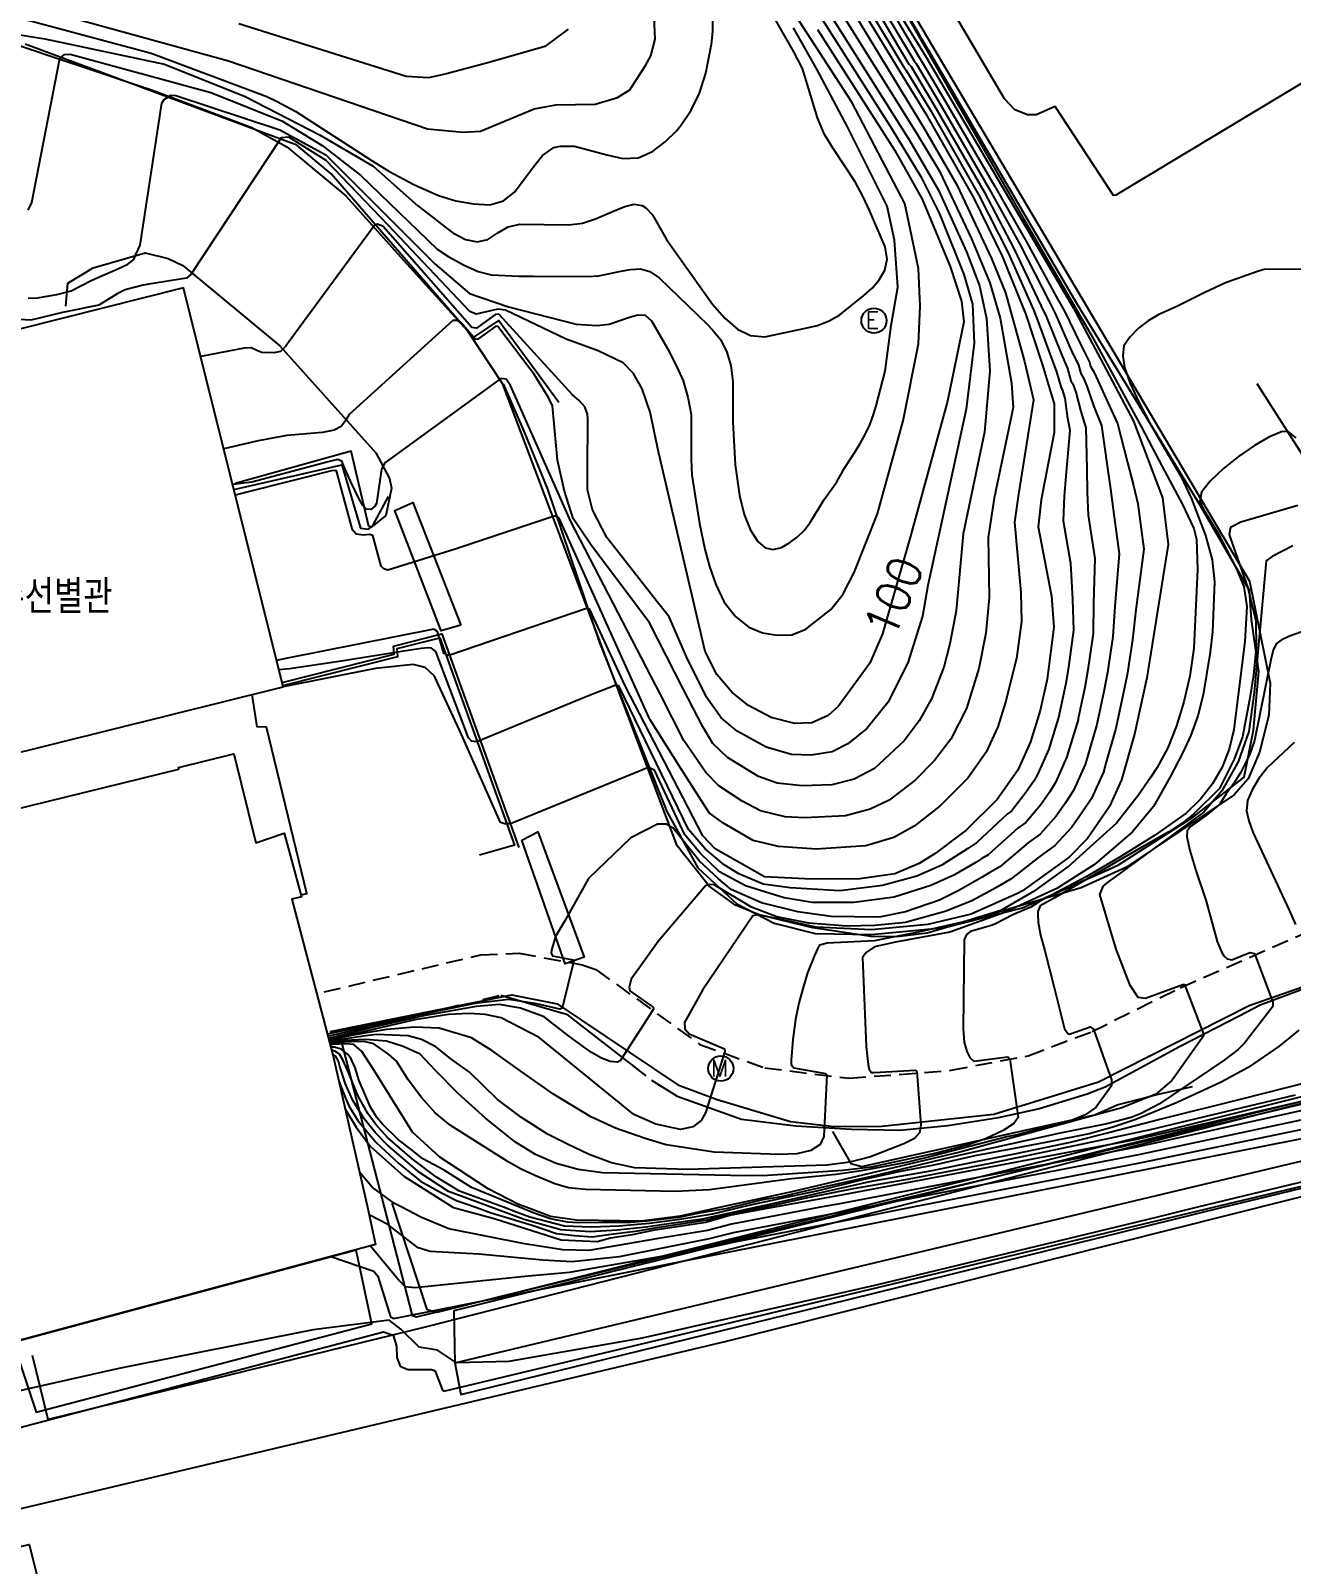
# Model space of a CAD drawing. Header units: feet. Extents: x 197796 to 199821, y 552499 to 555392.
# Drawn here: x 199208 to 199283.2, y 554227.1 to 554318.5 of the extents above; entities that cross this region are included whole.
import ezdxf
from ezdxf.enums import TextEntityAlignment as Align

# ---------------------------------------------------------------- set-up
doc = ezdxf.new("R2010")
doc.units = ezdxf.units.FT
doc.header["$MEASUREMENT"] = 0
doc.linetypes.add('ANYANG1', pattern=[11.5, 6, -1, 1, -1.5, 1, -1])
doc.linetypes.add('ANYANG11', pattern=[1.5, 1, -0.5])
for name, color, linetype in [('AAA008', 7, 'CONTINUOUS'), ('AAC006', 7, 'ANYANG1'), ('AB130', 7, 'CONTINUOUS'), ('ADA085', 1, 'CONTINUOUS'), ('AE002', 1, 'ANYANG11'), ('AE130', 42, 'CONTINUOUS'), ('AE200', 1, 'CONTINUOUS'), ('AZ0202', 7, 'CONTINUOUS'), ('AZ080', 1, 'CONTINUOUS'), ('AZ0801', 7, 'CONTINUOUS'), ('CA0011', 7, 'CONTINUOUS'), ('CAA001', 7, 'CONTINUOUS'), ('CAA002', 30, 'CONTINUOUS'), ('ZC002', 7, 'CONTINUOUS')]:
    doc.layers.add(name, color=color, linetype=linetype)
doc.styles.add('GHS', font='ROMANS', dxfattribs={"bigfont": 'NGSW.shx'})
doc.styles.add('NGSW', font='ROMANS.shx', dxfattribs={"bigfont": 'NGSW.shx'})

# ---------------------------------------------------------------- blocks, each defined once
blk = doc.blocks.new('AE200')
at = {"layer": 'AE200'}
blk.add_circle((0, 0), 0.75, dxfattribs=at)
at = {"layer": 'AE200', "style": 'GHS'}
blk.add_text('M', height=1, dxfattribs=at).set_placement((-0.582, -0.477))
blk = doc.blocks.new('AZ0202')
at = {"layer": 'AZ0202'}
blk.add_circle((0, 0), 0.75, dxfattribs=at)
at = {"layer": 'AZ0202', "style": 'GHS'}
blk.add_text('E', height=1, dxfattribs=at).set_placement((-0.496, -0.477))

msp = doc.modelspace()

# ---------------------------------------------------------------- linework, layer by layer
at = {"layer": 'AAA008', "color": 255}
for points in [[(199318.61, 554309.3), (199298.7, 554297.22), (199286.97, 554317.3), (199272.73, 554308.74), (199272.6, 554308.72), (199269.11, 554314.03), (199267.98, 554313.52), (199267.47, 554313.52), (199266.72, 554313.82), (199266.1, 554314.48), (199261.12, 554322.92)], [(199217.14, 554303.21), (199200.16, 554298.94), (199203.11, 554286.93), (199189.4, 554283.85), (199192.34, 554271.81), (199223.08, 554279.43), (199217.14, 554303.21)], [(199171.1, 554263.3), (199216.86, 554274.53), (199216.83, 554274.63), (199220.13, 554275.44), (199221.44, 554270.14), (199223.13, 554270.72), (199224.18, 554266.91), (199223.6, 554266.77), (199226.07, 554257.42), (199228.1, 554248.41), (199228.59, 554246.2), (199206.45, 554240.24)]]:
    msp.add_lwpolyline(points, dxfattribs=at)
at = {"layer": 'AAC006', "color": 255}
for points in [[(199247.81, 554268.64), (199250.13, 554266.49), (199252.36, 554265.34), (199254.81, 554264.74), (199258.15, 554264.67), (199262.56, 554265.08), (199267.17, 554266.27), (199272.9, 554268.82), (199277.37, 554271.68), (199280.39, 554274.04), (199280.95, 554276.86), (199281.26, 554280.35), (199280.83, 554283.45), (199280.7, 554285.17), (199277.78, 554290.23), (199270.41, 554302.29), (199257.63, 554324.09)], [(199225.75, 554258.61), (199236.06, 554261.05), (199239.98, 554259.93), (199245.04, 554255.99), (199246.58, 554255.03), (199250.41, 554253.66), (199253.65, 554253.27), (199256.97, 554253.06), (199259.85, 554253.01), (199262.72, 554253.29), (199265.73, 554253.77), (199268.1, 554254.28), (199271.02, 554255.17), (199272.1, 554255.6), (199276.53, 554258), (199280.09, 554259.83), (199281.35, 554260.47), (199284.6, 554261.7), (199287.23, 554262.54), (199290.85, 554263), (199293.89, 554262.85)]]:
    msp.add_lwpolyline(points, dxfattribs=at)
at = {"layer": 'AB130', "color": 255}
for points in [[(199258.26, 554248.41), (199233.25, 554242.23), (199233.31, 554239.14), (199272.24, 554248.41), (199303.38, 554255.82), (199302.68, 554259.37)], [(199206.97, 554240.35), (199208.34, 554236.19), (199228.36, 554241.46), (199227.43, 554245.86)]]:
    msp.add_lwpolyline(points, close=True, dxfattribs=at)
at = {"layer": 'ADA085', "color": 255}
for points in [[(199257.99, 554324.08), (199280.71, 554285.74), (199281.93, 554279.65), (199281.86, 554277.75), (199281.31, 554275.53), (199280.63, 554273.96), (199279.79, 554273), (199273.34, 554268.66), (199270.67, 554267.46), (199261.48, 554264.75), (199259.68, 554264.53), (199258.12, 554264.55), (199254.66, 554265.07), (199251.46, 554265.84), (199250.06, 554266.42), (199248.48, 554267.56), (199246.58, 554269.96), (199236.17, 554297.48), (199234.09, 554300.63), (199225.94, 554310.01), (199223.9, 554311.72), (199207.7, 554317.75)], [(199210.12, 554302.12), (199210.23, 554303.5), (199211.74, 554304.4), (199214.85, 554305.3), (199216.22, 554304.97), (199217.09, 554304.54), (199222.88, 554299.75), (199228.6, 554293.39), (199229.42, 554291.86), (199229.53, 554291.27), (199229.2, 554289.64), (199228.36, 554288.97), (199228.18, 554289), (199227.13, 554293.48), (199220.21, 554291.56)], [(199223.01, 554279.7), (199229.7, 554281.39), (199229.65, 554281.86), (199232.55, 554282.59), (199237.13, 554269.85)], [(199225.88, 554258.88), (199236.72, 554261.07), (199239.41, 554260.53), (199246.61, 554255.72), (199248.96, 554254.84), (199253.33, 554253.52), (199255.92, 554253.23), (199258.79, 554253.25), (199265.46, 554253.96), (199271.71, 554255.88), (199280.69, 554260.44), (199287.05, 554262.66), (199289.74, 554263.28), (199291.52, 554263.51), (199294.7, 554263.26), (199300.26, 554261.82), (199303.76, 554259.69), (199231.62, 554241.29), (199209.07, 554235.76), (199208.12, 554239.57)], [(199206.97, 554228.09), (199207.94, 554228.31), (199222.03, 554172.34), (199222.55, 554172.13), (199228.2, 554172.8), (199233.03, 554173.16), (199240.28, 554172.75), (199252.27, 554172.69), (199257.4, 554172.81), (199271.32, 554174.19), (199281.72, 554176.47), (199286.47, 554178.01), (199300.43, 554186.56), (199309.31, 554190.44), (199311.69, 554191.34), (199327.45, 554194.6), (199311.98, 554255.93), (199318.55, 554257.47), (199318.48, 554257.72), (199309.41, 554255.48), (199249.49, 554240.42), (199198.95, 554228.43)]]:
    msp.add_lwpolyline(points, dxfattribs=at)
at = {"layer": 'AE002', "color": 255}
msp.add_lwpolyline([(199225.53, 554261.25), (199234.86, 554263.46), (199237.15, 554263.56), (199240.91, 554262.87), (199241.73, 554262.58), (199247.93, 554258.12), (199251.8, 554256.72), (199256.83, 554256.1), (199262.91, 554256.58), (199267.5, 554257.44), (199271.32, 554258.89), (199276.58, 554261.5), (199286.89, 554266.02)], dxfattribs=at)
at = {"layer": 'AE130', "color": 255}
for points in [[(199233.67, 554283.11), (199232.51, 554282.78), (199229.74, 554289.94), (199230.81, 554290.42)], [(199237.32, 554270.29), (199238.27, 554270.8), (199241.03, 554263.32), (199239.9, 554262.93)]]:
    msp.add_lwpolyline(points, close=True, dxfattribs=at)
at = {"layer": 'AZ080', "color": 255}
for points in [[(199206.45, 554317.96), (199215.23, 554315.01), (199221.21, 554312.77), (199223.3, 554311.62), (199226.82, 554308.71), (199230.08, 554305.06), (199234.42, 554300.25), (199235.93, 554301.27), (199239.51, 554296.41)], [(199298.52, 554297.53), (199293.01, 554293.92), (199289.63, 554291.84), (199288.77, 554291.64), (199287.65, 554291.67), (199285.61, 554291.84), (199284.28, 554292.61), (199281.16, 554297.49)]]:
    msp.add_lwpolyline(points, dxfattribs=at)
at = {"layer": 'AZ0801', "color": 255}
for points in [[(199236.19, 554297.5), (199237.43, 554294.68), (199238.84, 554291.21), (199241.93, 554282.11), (199245.96, 554272), (199247.81, 554268.64), (199250.13, 554266.49), (199252.36, 554265.34), (199254.81, 554264.74), (199258.15, 554264.67), (199262.56, 554265.08), (199267.17, 554266.27), (199272.9, 554268.82), (199277.37, 554271.68), (199280.39, 554274.04), (199280.95, 554276.86), (199281.26, 554280.35), (199280.83, 554283.45), (199280.7, 554285.17), (199277.78, 554290.23), (199270.41, 554302.29), (199257.63, 554324.09)], [(199220.14, 554291.2), (199226.57, 554292.66), (199227.69, 554288.9), (199228.16, 554288.83), (199228.41, 554289.01), (199229.36, 554290.77)], [(199223.06, 554279.51), (199229.92, 554281.24), (199229.87, 554281.71), (199232.42, 554282.35), (199236.87, 554269.99), (199234.78, 554269.4)], [(199224.15, 554267.03), (199224.49, 554267.11), (199222.08, 554277.02), (199221.53, 554277.04), (199221.23, 554278.98)], [(199226.42, 554258.77), (199229.1, 554248.41), (199230.77, 554241.97), (199231.03, 554241.88), (199256.65, 554248.1), (199257.89, 554248.41), (199288.55, 554255.69), (199303, 554259.49), (199303.06, 554259.61), (199302.95, 554259.73), (199299.33, 554261.71), (199296.43, 554262.4), (199293.89, 554262.85)], [(199229.55, 554248.65), (199231.64, 554242.32), (199232.27, 554242.16), (199303.43, 554259.9)], [(199233.31, 554239.14), (199233.67, 554237.26), (199254.04, 554242.23), (199279.12, 554248.41), (199281.76, 554249.05), (199300.41, 554253.58), (199307.36, 554255.47), (199305.74, 554257.8)], [(199255.84, 554252.93), (199256.93, 554251.03), (199257.58, 554250.84), (199266.97, 554252.92), (199271.49, 554253.93), (199272.82, 554254.51), (199275.28, 554255.16), (199277.31, 554255.61)]]:
    msp.add_lwpolyline(points, dxfattribs=at)
at = {"layer": 'CAA001', "color": 255}
for points, elevation in [([(199258.11, 554322.37), (199261.42, 554316.96), (199270.21, 554302.01), (199271.82, 554298.98), (199273.79, 554295.27), (199275.52, 554290.69), (199275.85, 554287.92), (199274.58, 554279.98), (199273.85, 554276.62), (199273.07, 554273.9), (199272.36, 554272.3), (199271.05, 554270.39), (199269.95, 554269.29), (199267.16, 554267.27), (199266.88, 554267.11), (199264.11, 554265.89), (199261.52, 554265.27), (199258.16, 554264.95), (199254.87, 554265.11), (199251.67, 554265.81), (199251.37, 554265.84), (199251.08, 554265.78), (199248.08, 554261.35), (199247.02, 554259.42), (199247.03, 554259.04), (199247.3, 554258.75), (199249.39, 554257.85), (199249.42, 554257.7), (199248.27, 554254.04), (199248, 554253.59), (199247.5, 554253.2), (199246.77, 554253.05), (199245.3, 554253.36), (199244, 554253.94), (199238.35, 554258.54), (199236.07, 554259.7), (199235.12, 554259.9), (199234.18, 554259.96), (199232.93, 554259.9), (199230.94, 554259.58), (199225.81, 554258.4)], 90), ([(199257.59, 554319.83), (199259.86, 554316.12), (199261.41, 554313.58), (199264.26, 554308.57), (199265.96, 554305.1), (199267.36, 554301.63), (199268.37, 554298.6), (199268.9, 554296.81), (199269.05, 554296.31), (199269.05, 554294.6), (199268.28, 554290.58), (199268.11, 554288.98), (199268.89, 554284.83), (199269.04, 554282.99), (199268.63, 554279.89), (199268.23, 554278.03), (199267.65, 554276.16), (199266.9, 554274.46), (199265.65, 554272.72), (199263.78, 554270.88), (199263.49, 554270.65), (199261.97, 554269.49), (199261, 554268.91), (199259.56, 554268.29), (199257.33, 554267.97), (199254.18, 554267.98), (199251.79, 554268.11), (199248.84, 554269.77), (199248.11, 554270.56), (199243.48, 554279.49), (199241.37, 554284.05), (199241.22, 554284.12), (199232.96, 554281.31), (199232.65, 554281.43), (199232.29, 554282.73), (199232.07, 554282.87), (199223.23, 554281.12), (199222.69, 554281.01)], 95), ([(199210.79, 554319.24), (199219.81, 554316.75), (199231.69, 554312.69), (199233.81, 554312.49), (199234.84, 554312.56), (199238.04, 554313.88), (199239.33, 554314.13), (199241.69, 554314.16), (199243.01, 554314.56), (199243.76, 554315.02), (199244.69, 554316.46), (199245.01, 554317.04), (199245.27, 554318.03), (199245.21, 554319.35)], 105), ([(199254.94, 554318.61), (199259.56, 554311.4), (199261.18, 554308.51), (199262.85, 554304.48), (199263.54, 554302.42), (199263.68, 554301.19), (199262.69, 554296.46), (199260.49, 554288.42), (199258.82, 554282.6), (199258.07, 554280.85), (199256.19, 554278.28), (199255.57, 554277.73), (199254.61, 554277.29), (199253.59, 554277.24), (199252.19, 554277.61), (199250.82, 554278.33), (199249.85, 554279.09), (199248.95, 554280.16), (199248.25, 554281.54), (199245.47, 554293.44), (199244.96, 554295.81), (199244.48, 554297.19), (199243.97, 554298.12), (199243.36, 554298.74), (199241.87, 554299.46), (199239.95, 554300.15), (199236.33, 554301.89), (199235.89, 554301.95), (199234.58, 554301.65), (199234.22, 554301.81), (199229.36, 554306.94), (199225.65, 554310.81), (199223.41, 554312.2), (199222.95, 554312.15), (199217.57, 554304.02), (199217.32, 554303.8), (199215.06, 554303.43), (199214.73, 554303.38), (199213.66, 554303.1), (199213.18, 554302.86), (199212.08, 554302.18), (199209.91, 554301.74), (199208.03, 554301.29), (199207.04, 554301.34)], 100), ([(199283.29, 554287.83), (199282.05, 554287.2), (199281.7, 554286.94), (199280.98, 554279.1), (199280.67, 554276.78), (199280.03, 554274.96), (199279.06, 554273.24), (199277.99, 554271.96), (199272.26, 554267.79), (199271.97, 554267.58), (199271.76, 554267.05), (199272.74, 554263.79), (199273.55, 554261.7), (199274.05, 554260.93), (199274.51, 554260.87), (199276.73, 554261.69), (199276.83, 554261.69), (199277.98, 554258.69), (199277.84, 554258.45), (199276.2, 554256.12), (199276.08, 554255.97), (199275.13, 554255.15), (199273.1, 554254.34), (199263.44, 554251.69), (199253.42, 554249.33), (199249.17, 554248.41), (199246.76, 554247.88), (199244.43, 554247.59), (199240.57, 554247.64), (199239.03, 554247.87), (199237.57, 554248.41), (199237.12, 554248.58), (199235.3, 554249.52), (199232.42, 554251.39), (199230.8, 554252.89), (199228.5, 554256.57), (199227.76, 554257.69), (199227.3, 554258.11), (199226.8, 554258.15), (199226.03, 554258.11), (199225.89, 554258.08)], 85), ([(199226.79, 554254.24), (199227.43, 554253.18), (199228.26, 554252.06), (199230.28, 554250.26), (199233.2, 554248.41), (199233.24, 554248.39), (199235.67, 554247.75), (199239.65, 554246.48), (199241.8, 554246.38), (199242.6, 554246.59), (199243.92, 554246.79), (199245.24, 554247.07), (199248.29, 554247.52), (199249.71, 554247.94), (199252.27, 554248.41), (199256.28, 554249.14), (199273.9, 554252.46), (199297.96, 554257.99)], 80), ([(199306.08, 554255.28), (199277.6, 554248.41), (199275.21, 554247.83), (199258.53, 554243.79), (199244.48, 554240.61), (199236.53, 554239.22), (199233.41, 554239.15), (199232.28, 554239.9), (199231.19, 554240.08), (199230.09, 554241.14), (199229.39, 554241.68), (199224.87, 554241.11), (199213.27, 554238.81), (199205.66, 554237.1)], 75)]:
    msp.add_lwpolyline(points, dxfattribs=dict(at, elevation=elevation))
at = {"layer": 'CAA002', "color": 255}
for points, elevation in [([(199207.87, 554302.6), (199208.43, 554302.62), (199209.58, 554302.81), (199210.43, 554303.04), (199211.66, 554303.68), (199213.22, 554304.34), (199213.82, 554304.63), (199214.17, 554304.91), (199214.3, 554305.2), (199214.56, 554305.76), (199215.85, 554314.22), (199215.99, 554314.44), (199216.37, 554314.71), (199216.67, 554314.69), (199222.87, 554312.64), (199225.62, 554311.14), (199232.12, 554304.65), (199234.2, 554302.87), (199236.52, 554302.08), (199240.56, 554301.05), (199241.79, 554300.97), (199242.51, 554301.06), (199243.73, 554301.47), (199244.22, 554301.61), (199244.67, 554301.58), (199245.04, 554301.24), (199245.99, 554299.61), (199246.56, 554298.51), (199246.93, 554297.67), (199247.22, 554296.7), (199247.4, 554295.67), (199247.41, 554293.01), (199247.45, 554292.05), (199247.9, 554289.16), (199248.23, 554287.63), (199248.51, 554286.61), (199248.88, 554285.53), (199249.38, 554284.48), (199250.07, 554283.6), (199250.85, 554282.99), (199251.67, 554282.65), (199252.53, 554282.51), (199253.42, 554282.53), (199254.25, 554282.88), (199255.74, 554284.05), (199256.46, 554284.93), (199257.14, 554286.24), (199258.52, 554289.75), (199260.05, 554295.29), (199260.97, 554299.88), (199261.07, 554302.13), (199260.97, 554304.37), (199260.16, 554308.25), (199256.99, 554314.28), (199250.46, 554324.38)], 101), ([(199256.45, 554320.71), (199261.28, 554312.75), (199263.26, 554309.36), (199265.33, 554304.96), (199266.15, 554302.92), (199267.28, 554298.82), (199267.82, 554296.55), (199266.93, 554290.91), (199266.69, 554289.24), (199267.07, 554285.06), (199267.11, 554283.32), (199266.82, 554281.13), (199266.16, 554278.52), (199265.69, 554277.04), (199265.01, 554275.53), (199263.9, 554273.98), (199262.25, 554272.34), (199260.7, 554271.13), (199259.5, 554270.46), (199257.83, 554269.96), (199254.87, 554269.76), (199252.61, 554269.91), (199251.1, 554270.28), (199249.29, 554271.33), (199248.48, 554271.92), (199246.65, 554274.78), (199244.97, 554277.47), (199244.89, 554277.62), (199239.54, 554289.48), (199239.3, 554289.63), (199233.34, 554287.64), (199229.33, 554286.39), (199229.09, 554286.47), (199228.92, 554286.63), (199228.42, 554288.46), (199228.25, 554288.51), (199227.84, 554288.48), (199227.43, 554288.53), (199227.21, 554288.8), (199226.25, 554292.3), (199226.04, 554292.32), (199220.83, 554291.02), (199220.23, 554290.86)], 96), ([(199258.87, 554320.57), (199261.02, 554316.93), (199261.12, 554316.77), (199262.6, 554314.28), (199265.5, 554309.3), (199267.41, 554305.95), (199269.18, 554302.71), (199269.67, 554301.83), (199270.64, 554299.82), (199271.16, 554298.79), (199271.23, 554298.55), (199271.44, 554298.17), (199271.66, 554297.7), (199272.23, 554296.43), (199272.84, 554295.14), (199273.44, 554292.81), (199273.79, 554291.44), (199274.04, 554290.35), (199274.4, 554287.64), (199273.93, 554284.02), (199273.73, 554282.24), (199273.41, 554280.14), (199273.16, 554278.91), (199272.76, 554277.05), (199272.72, 554276.9), (199272.14, 554274.89), (199271.99, 554274.35), (199271.29, 554272.78), (199270.67, 554271.87), (199270.11, 554271.06), (199269.09, 554269.98), (199268.14, 554269.29), (199266.49, 554267.99), (199265.71, 554267.54), (199265.4, 554267.35), (199265.19, 554267.23), (199264.14, 554266.67), (199262.61, 554266.06), (199260.19, 554265.38), (199258.36, 554265.21), (199256.69, 554265.17), (199254.42, 554265.35), (199252.51, 554265.73), (199251.01, 554266.31), (199248.78, 554267.63), (199248.53, 554267.65), (199248.26, 554267.58), (199245.54, 554264.38), (199245.44, 554264.26), (199243.83, 554262.01), (199243.72, 554261.54), (199243.76, 554261.31), (199245.14, 554260.35), (199245.16, 554260.22), (199243.18, 554257.15), (199243.02, 554257.06), (199242.58, 554257.1), (199242.06, 554257.3), (199241.47, 554257.64), (199240.09, 554258.64), (199238.64, 554259.76), (199237.24, 554260.29), (199235.98, 554260.49), (199234.59, 554260.37), (199231.55, 554259.85), (199228.4, 554259.13), (199225.79, 554258.48)], 91), ([(199204.74, 554320.01), (199215.2, 554317.2), (199222.11, 554314.62), (199222.73, 554314.33), (199223.84, 554313.72), (199228.38, 554310.78), (199229.38, 554310.17), (199230.87, 554309.37), (199232.34, 554308.72), (199233.37, 554308.41), (199234.43, 554308.22), (199235.4, 554308.16), (199236.21, 554308.4), (199236.87, 554308.92), (199237.99, 554310.4), (199238.55, 554311.11), (199239.21, 554311.58), (199239.59, 554311.67), (199240.45, 554311.66), (199242.39, 554311.15), (199243.34, 554310.93), (199244.25, 554310.96), (199245.1, 554311.35), (199245.86, 554311.92), (199246.53, 554312.58), (199246.84, 554312.95), (199247.41, 554313.8), (199247.9, 554314.82), (199248.28, 554316.01), (199248.62, 554317.74), (199248.7, 554318.5), (199248.72, 554320.11)], 104), ([(199254.83, 554319.84), (199259.37, 554312.7), (199261.13, 554309.81), (199262.21, 554307.63), (199263.68, 554304.02), (199264.18, 554302.25), (199264.28, 554299.92), (199263.81, 554295.99), (199261.53, 554285.47), (199261.2, 554283.65), (199260.33, 554280.87), (199259.13, 554278.51), (199257.89, 554276.96), (199256.75, 554276.03), (199255.82, 554275.55), (199254.57, 554275.37), (199253.39, 554275.41), (199251.89, 554275.84), (199250.16, 554276.8), (199249.2, 554277.58), (199248.33, 554278.81), (199247.13, 554281.23), (199246.09, 554283.6), (199245.38, 554284.5), (199242.39, 554288.33), (199241.52, 554289.99), (199241.22, 554291.17), (199241.22, 554292.34), (199241.25, 554295.41), (199241.23, 554295.68), (199241.06, 554296.12), (199240.73, 554296.5), (199240.34, 554296.84), (199235.95, 554301.62), (199235.77, 554301.64), (199234.6, 554300.82), (199234.33, 554300.86), (199229.04, 554306.88), (199228.71, 554307.02), (199228.57, 554307), (199223.31, 554299.86), (199223.24, 554299.73), (199222.91, 554299.43), (199222.53, 554299.34), (199221.81, 554299.37), (199221.5, 554299.49), (199221.17, 554299.64), (199220.76, 554299.62), (199218.16, 554299.13)], 99), ([(199255.33, 554320.1), (199260.45, 554311.98), (199262.15, 554309.03), (199263.82, 554305.37), (199264.6, 554303.34), (199265.02, 554301.38), (199265.23, 554298.26), (199264.91, 554294.61), (199263.63, 554288.56), (199263.21, 554283.96), (199262.84, 554282), (199262.48, 554280.6), (199261.74, 554278.71), (199261.01, 554277.41), (199260.11, 554276.22), (199258.34, 554274.57), (199257.13, 554273.93), (199255.8, 554273.6), (199254.02, 554273.53), (199252.53, 554273.69), (199251.42, 554274.09), (199249.58, 554275.23), (199248.71, 554276.05), (199248.1, 554277.04), (199246.93, 554279.32), (199244.93, 554283.25), (199244.29, 554284.1), (199241.45, 554287.87), (199240.38, 554289.46), (199239.85, 554291.09), (199239.44, 554292.95), (199239.14, 554296.18), (199238.92, 554296.64), (199238.02, 554298.1), (199237.81, 554298.37), (199235.89, 554300.91), (199235.77, 554300.93), (199234.68, 554300.15), (199234.55, 554300.13), (199233.69, 554301.13), (199233.47, 554301.26), (199233.2, 554301.26), (199227.01, 554295.67), (199226.8, 554295.28), (199226.54, 554294.96), (199226.11, 554294.73), (199225.43, 554294.6), (199223.29, 554294.41), (199221.59, 554294.09), (199219.54, 554293.62)], 98), ([(199255.88, 554320.4), (199260.82, 554312.47), (199262.21, 554310.18), (199264.13, 554306.14), (199265.23, 554303.51), (199265.84, 554301.41), (199266.51, 554297.54), (199266.62, 554296.08), (199265.48, 554290.68), (199265.12, 554288.33), (199265.18, 554284.76), (199264.98, 554282.63), (199264.56, 554280.52), (199263.82, 554278.14), (199262.89, 554276.32), (199261.93, 554275.04), (199260.76, 554273.87), (199259.21, 554272.68), (199258.09, 554272.14), (199256.62, 554271.75), (199254.17, 554271.63), (199253.02, 554271.68), (199251.54, 554272.05), (199250.45, 554272.61), (199249.06, 554273.54), (199248.29, 554274.32), (199246.97, 554276.23), (199245.59, 554278.98), (199240.24, 554289.28), (199236.64, 554297.39), (199236.37, 554297.77), (199236.06, 554297.82), (199229.14, 554292.78), (199228.95, 554292.4), (199228.65, 554290.37), (199228.55, 554290.2), (199228.3, 554290), (199228.04, 554290.03), (199227.82, 554290.25), (199227.6, 554290.65), (199227.1, 554291.69), (199226.72, 554292.54), (199226.57, 554292.89), (199226.31, 554292.98), (199225.77, 554292.85), (199221.2, 554291.64), (199220.07, 554291.5)], 97), ([(199257.91, 554320.01), (199260.09, 554316.36), (199260.22, 554316.22), (199261.71, 554313.76), (199264.57, 554308.75), (199266.32, 554305.31), (199267.82, 554301.9), (199268.07, 554301.29), (199268.94, 554298.91), (199269.2, 554298.21), (199269.48, 554297.25), (199269.53, 554297.15), (199269.7, 554296.65), (199269.84, 554295.56), (199270, 554294.74), (199269.78, 554292.22), (199269.66, 554290.79), (199269.6, 554289.32), (199270.03, 554286.81), (199270.15, 554284.63), (199270.21, 554282.81), (199269.91, 554280.6), (199269.76, 554279.64), (199269.36, 554277.78), (199269.35, 554277.75), (199268.78, 554275.85), (199268.74, 554275.71), (199268.07, 554274.2), (199267.84, 554273.82), (199267.31, 554273.06), (199266.51, 554272.03), (199266.28, 554271.86), (199264.45, 554270.16), (199264.26, 554270.04), (199263.96, 554269.83), (199263.91, 554269.8), (199262.35, 554268.8), (199260.86, 554268.14), (199258.82, 554267.59), (199256.27, 554267.27), (199253.32, 554267.45), (199251.71, 554267.67), (199250.26, 554268.29), (199249.37, 554268.82), (199248.24, 554269.78), (199247.25, 554270.94), (199243.09, 554279.5), (199242.92, 554279.54), (199241.19, 554278.85), (199234.62, 554276.15), (199234.3, 554276.2), (199234.14, 554276.39), (199232.19, 554281.54), (199231.93, 554281.73), (199231.73, 554281.75), (199231.31, 554281.71), (199230.54, 554281.59), (199226.42, 554280.95), (199223.45, 554280.5), (199222.82, 554280.45)], 94), ([(199258.23, 554320.2), (199260.4, 554316.55), (199260.52, 554316.4), (199262.01, 554313.93), (199264.88, 554308.93), (199266.68, 554305.52), (199268.27, 554302.17), (199268.6, 554301.47), (199269.51, 554299.21), (199269.85, 554298.4), (199270.06, 554297.68), (199270.17, 554297.49), (199270.35, 554297), (199270.64, 554295.85), (199270.95, 554294.87), (199271, 554292.42), (199271.03, 554291.01), (199271.08, 554289.67), (199271.48, 554287.08), (199271.41, 554284.43), (199271.39, 554282.62), (199271.07, 554280.45), (199270.89, 554279.4), (199270.49, 554277.54), (199270.48, 554277.47), (199269.9, 554275.53), (199269.82, 554275.26), (199269.14, 554273.73), (199268.79, 554273.17), (199268.24, 554272.39), (199267.37, 554271.35), (199266.9, 554271), (199265.13, 554269.43), (199264.74, 554269.21), (199264.44, 554269), (199264.34, 554268.94), (199263.08, 554268.21), (199261.7, 554267.59), (199259.51, 554266.9), (199257.11, 554266.57), (199254.63, 554266.57), (199252.95, 554266.85), (199250.64, 554267.58), (199249.09, 554268.4), (199247.96, 554269.5), (199247.04, 554270.62), (199245.22, 554274.46), (199245.05, 554274.54), (199244.9, 554274.65), (199236.64, 554271.27), (199236.29, 554271.27), (199236.04, 554271.35), (199233.71, 554276.59), (199232.11, 554280.06), (199231.54, 554280.59), (199230.84, 554280.76), (199228.58, 554280.52), (199223.07, 554279.43)], 93), ([(199258.55, 554320.39), (199260.71, 554316.74), (199260.82, 554316.59), (199262.3, 554314.1), (199265.19, 554309.12), (199267.04, 554305.74), (199268.73, 554302.44), (199269.14, 554301.65), (199270.08, 554299.51), (199270.51, 554298.6), (199270.65, 554298.11), (199270.8, 554297.83), (199271.01, 554297.35), (199271.43, 554296.14), (199271.89, 554295.01), (199272.22, 554292.61), (199272.41, 554291.23), (199272.57, 554290.01), (199272.94, 554287.36), (199272.67, 554284.22), (199272.56, 554282.43), (199272.24, 554280.29), (199272.02, 554279.15), (199271.62, 554277.29), (199271.6, 554277.18), (199271.02, 554275.21), (199270.91, 554274.8), (199270.21, 554273.25), (199269.73, 554272.52), (199269.18, 554271.72), (199268.23, 554270.66), (199267.52, 554270.15), (199265.81, 554268.71), (199265.23, 554268.37), (199264.92, 554268.18), (199264.77, 554268.09), (199263.34, 554267.27), (199262.21, 554266.72), (199260.2, 554266.03), (199258.72, 554265.73), (199258.54, 554265.71), (199255.75, 554265.74), (199253.77, 554266.02), (199251.61, 554266.56), (199249.8, 554267.36), (199249.04, 554267.98), (199247.9, 554269.04), (199246.33, 554271), (199245.92, 554271.24), (199245.4, 554271.24), (199243.82, 554270.44), (199241.28, 554268.01), (199239.88, 554265.48), (199239.32, 554264.56), (199239.08, 554263.74), (199239.07, 554263.56), (199239.15, 554263.39), (199240.38, 554263.16), (199240.41, 554263.1), (199239.71, 554260.29), (199239.58, 554260.23), (199238.21, 554260.54), (199236.53, 554260.79), (199234.5, 554260.56), (199227.48, 554259.11), (199225.72, 554258.73)], 92), ([(199259.75, 554320.39), (199261.68, 554316.99), (199267.19, 554307.4), (199271.27, 554300.42), (199274.26, 554294.91), (199275.49, 554292.56), (199276.72, 554290.31), (199277.39, 554288.87), (199277.55, 554288.24), (199277.61, 554286.42), (199277.38, 554281.73), (199277.14, 554280.06), (199276.79, 554278.53), (199276.36, 554277.11), (199275.83, 554275.8), (199275.2, 554274.62), (199274.83, 554274.05), (199274.06, 554272.95), (199272.78, 554271.31), (199269.95, 554268.76), (199267.83, 554267.24), (199265.88, 554266.11), (199263.67, 554265.42), (199260.94, 554264.81), (199258.34, 554264.29), (199255.52, 554264.16), (199255.09, 554264.03), (199254.96, 554263.85), (199254.76, 554263.42), (199254.35, 554262.38), (199254.08, 554261.51), (199253.83, 554260.58), (199253.64, 554259.61), (199253.47, 554258.42), (199253.37, 554257.19), (199253.37, 554256.92), (199253.54, 554256.72), (199255.43, 554256.38), (199255.5, 554256.31), (199255.32, 554252.64), (199255.1, 554252.16), (199254.55, 554251.8), (199253.71, 554251.59), (199252.66, 554251.56), (199248.78, 554251.69), (199245.91, 554252.13), (199244.66, 554252.51), (199242.89, 554253.13), (199241.43, 554253.8), (199239.19, 554255.16), (199237.33, 554256.46), (199235.53, 554257.75), (199234.3, 554258.51), (199232.39, 554259.09), (199230.91, 554259.15), (199229.26, 554259.01), (199227.92, 554258.8), (199227.16, 554258.66), (199225.82, 554258.35)], 89), ([(199206.01, 554318.51), (199208.86, 554318.05), (199216.01, 554316.55), (199220.82, 554314.62), (199225.28, 554312.32), (199228.44, 554310.47), (199231.1, 554308.11), (199231.96, 554307.44), (199232.8, 554306.79), (199233.2, 554306.5), (199233.96, 554306.1), (199234.65, 554305.96), (199235.29, 554306.1), (199235.88, 554306.5), (199236.5, 554306.86), (199237.2, 554307.01), (199240.11, 554306.98), (199240.93, 554307.08), (199241.7, 554307.32), (199242.81, 554307.8), (199243.45, 554308.07), (199244.01, 554308.2), (199244.48, 554308.13), (199244.7, 554307.99), (199245.11, 554307.56), (199245.76, 554306.41), (199245.94, 554306.09), (199248.69, 554302.24), (199249.42, 554301.4), (199250.17, 554300.75), (199250.95, 554300.37), (199251.8, 554300.29), (199254.12, 554300.79), (199254.95, 554300.98), (199255.64, 554301.25), (199256.28, 554301.61), (199257.71, 554302.75), (199258.21, 554303.2), (199258.63, 554303.7), (199258.95, 554304.27), (199259.09, 554304.92), (199258.97, 554305.66), (199258.06, 554307.78), (199257.64, 554308.68), (199257.19, 554309.54), (199255.87, 554311.53), (199255.37, 554312.36), (199254.94, 554313.34), (199254.41, 554315.12), (199254.04, 554316.29), (199253.53, 554317.29), (199252.41, 554319.24)], 103), ([(199207.88, 554307.84), (199208.09, 554308.31), (199209.75, 554316.88), (199210.03, 554317.12), (199210.38, 554317.15), (199218.76, 554314.86), (199222.99, 554313.17), (199225.4, 554311.7), (199227.72, 554309.92), (199232.26, 554305.53), (199232.96, 554305.07), (199233.88, 554304.56), (199234.7, 554304.2), (199235.49, 554303.99), (199237.14, 554303.91), (199238.01, 554303.92), (199241.2, 554303.9), (199241.9, 554303.94), (199243.21, 554304.21), (199243.8, 554304.31), (199244.38, 554304.34), (199244.94, 554304.19), (199245.5, 554303.82), (199248.39, 554301.04), (199248.67, 554300.74), (199249.18, 554300.11), (199249.53, 554299.39), (199249.77, 554298.58), (199249.9, 554297.64), (199249.89, 554295.23), (199250.04, 554292.67), (199250.3, 554290.83), (199250.57, 554289.7), (199250.95, 554288.78), (199251.39, 554288.1), (199251.83, 554287.72), (199252.3, 554287.61), (199252.79, 554287.73), (199253.28, 554288.01), (199253.74, 554288.35), (199254.14, 554288.75), (199254.5, 554289.23), (199255.34, 554290.61), (199256.1, 554291.66), (199256.57, 554292.51), (199256.95, 554293.09), (199257.21, 554293.48), (199257.49, 554293.94), (199257.78, 554294.48), (199258.06, 554295.06), (199258.31, 554295.72), (199258.45, 554296.19), (199258.97, 554298.24), (199259.34, 554300.98), (199259.74, 554303.25), (199259.53, 554306.05), (199259.1, 554308.09), (199256.73, 554312.81), (199254.91, 554316.25), (199253.51, 554318.72)], 102), ([(199240.08, 554318.63), (199238.68, 554317.6), (199235.43, 554316.67), (199232.81, 554315.97), (199231.75, 554315.73), (199230.41, 554315.82), (199220.44, 554318.95)], 106), ([(199284.84, 554304.3), (199281.64, 554304.32), (199281.19, 554304.2), (199279.27, 554303.52), (199278.04, 554302.93), (199276.33, 554302.09), (199275.3, 554301.62), (199274.67, 554301.25), (199274.09, 554300.81), (199273.56, 554300.28), (199273.21, 554299.75), (199273.15, 554299.17), (199273.26, 554298.46), (199273.59, 554297.52), (199274.1, 554296.4), (199274.74, 554295.18), (199275.48, 554293.92), (199276.61, 554292), (199277.25, 554290.64), (199278.08, 554288.46), (199278.48, 554287.01), (199278.61, 554285.69), (199278.5, 554282.72), (199278.37, 554281.51), (199277.94, 554278.96), (199277.63, 554277.7), (199277.21, 554276.56), (199276.74, 554275.52), (199275.96, 554274.02), (199274.98, 554272.31), (199273.72, 554270.79), (199271.47, 554268.84), (199269.21, 554267.41), (199266.09, 554265.98), (199262.84, 554264.81), (199259.59, 554264.21), (199258.35, 554263.93), (199257.85, 554263.6), (199257.62, 554263.31), (199257.84, 554257.99), (199257.96, 554256.92), (199258.03, 554256.62), (199258.16, 554256.45), (199258.32, 554256.44), (199260.76, 554256.58), (199260.86, 554256.51), (199261.1, 554253.33), (199261.02, 554252.85), (199260.72, 554252.51), (199260.09, 554252.2), (199258.11, 554251.42), (199256.87, 554251.11), (199255.5, 554250.93), (199247.19, 554250.67), (199244.06, 554250.77), (199242.66, 554251.06), (199241.33, 554251.56), (199240.04, 554252.17), (199238.85, 554252.78), (199237.3, 554253.77), (199235.87, 554254.83), (199234.2, 554256.46), (199233.16, 554257.21), (199232.19, 554257.98), (199231.33, 554258.42), (199230.54, 554258.63), (199230.06, 554258.66), (199228.67, 554258.71), (199227.85, 554258.62), (199226.44, 554258.4), (199225.84, 554258.28)], 88), ([(199283.49, 554294.27), (199283.04, 554294.63), (199282.66, 554294.65), (199281.86, 554294.31), (199281, 554293.82), (199280.06, 554293.17), (199279.16, 554292.44), (199278.36, 554291.7), (199277.85, 554291.04), (199277.75, 554290.49), (199277.96, 554290.01), (199278.81, 554288.61), (199279.91, 554286.51), (199280.37, 554285.41), (199280.54, 554284.22), (199280.43, 554282.13), (199279.78, 554276.87), (199279.5, 554275.72), (199279.08, 554274.65), (199278.5, 554273.66), (199277.79, 554272.74), (199276.93, 554271.9), (199275.04, 554270.57), (199272.93, 554269.27), (199270.97, 554268.11), (199268.18, 554266.63), (199267.66, 554266.3), (199266.63, 554265.86), (199265.52, 554265.29), (199265.24, 554265.18), (199264.68, 554265.02), (199264.07, 554264.85), (199263.82, 554264.68), (199263.69, 554264.35), (199263.63, 554259.05), (199263.7, 554258.26), (199263.84, 554257.69), (199264.03, 554257.34), (199264.27, 554257.12), (199266.29, 554257.37), (199266.41, 554257.25), (199266.91, 554253.77), (199266.66, 554253.41), (199266.02, 554252.98), (199264.97, 554252.5), (199263.92, 554252.14), (199262.03, 554251.64), (199258.14, 554250.81), (199256.45, 554250.61), (199251.67, 554250.29), (199249.78, 554250.3), (199242.12, 554250.47), (199240.68, 554250.66), (199239.36, 554251.02), (199238.13, 554251.55), (199236.93, 554252.29), (199235.14, 554253.72), (199233.51, 554255.2), (199232.14, 554256.59), (199231.24, 554257.54), (199230.24, 554257.99), (199229.24, 554258.32), (199227.99, 554258.42), (199226.73, 554258.35), (199225.87, 554258.19)], 87), ([(199283.59, 554290.25), (199280.19, 554289.25), (199279.57, 554288.94), (199279.49, 554288.52), (199279.76, 554287.75), (199280.6, 554285.34), (199281.08, 554283.37), (199281.1, 554281.76), (199280.94, 554280.12), (199280.71, 554278.65), (199280.28, 554276.46), (199279.8, 554275.13), (199278.91, 554273.37), (199277.38, 554271.87), (199276.85, 554271.43), (199275.89, 554270.8), (199274.57, 554270.03), (199269.01, 554266.82), (199268.23, 554266.39), (199268.08, 554266.04), (199268.08, 554265.84), (199268.11, 554265.4), (199268.25, 554264.64), (199268.5, 554263.7), (199269.04, 554261.6), (199269.67, 554259.04), (199269.87, 554258.77), (199269.98, 554258.74), (199271.2, 554259.17), (199271.41, 554259.03), (199272.48, 554256.01), (199272.48, 554255.66), (199271.55, 554254.35), (199270.91, 554253.93), (199270.03, 554253.57), (199268.29, 554253.11), (199267.77, 554252.97), (199266.78, 554252.71), (199266.32, 554252.63), (199261.86, 554251.48), (199260.34, 554251.11), (199258.96, 554250.84), (199257.54, 554250.58), (199256.04, 554250.37), (199253.84, 554250.15), (199253.4, 554250.11), (199248.51, 554249.46), (199246.45, 554249.36), (199241.1, 554249.47), (199240.1, 554249.57), (199239.27, 554249.81), (199238.08, 554250.31), (199237.28, 554250.69), (199236.49, 554251.13), (199233.03, 554253.3), (199232.15, 554254.05), (199231.32, 554254.96), (199230.54, 554256), (199229.84, 554257.13), (199229.36, 554257.54), (199228.48, 554258.16), (199227.96, 554258.28), (199227.56, 554258.3), (199226.75, 554258.25), (199225.97, 554258.16), (199225.88, 554258.13)], 86), ([(199284.17, 554282.84), (199283.1, 554282.45), (199282.6, 554282.22), (199282.29, 554281.99), (199282.11, 554281.62), (199281.98, 554281.04), (199281.01, 554276.24), (199280.71, 554275.39), (199280.17, 554274.31), (199279.76, 554273.65), (199279.32, 554273.05), (199278.94, 554272.44), (199278.15, 554271.79), (199277.16, 554271.09), (199276.99, 554270.86), (199276.97, 554270.5), (199277.15, 554269.68), (199277.5, 554268.49), (199278.13, 554266.66), (199278.78, 554264.25), (199279.04, 554263.64), (199279.18, 554263.39), (199279.37, 554263.23), (199279.65, 554263.16), (199280.73, 554263.59), (199281, 554263.53), (199282.1, 554260.63), (199282.1, 554260.38), (199280.41, 554258.19), (199280.03, 554257.81), (199279.19, 554257.18), (199275.34, 554254.57), (199274.25, 554254), (199273.64, 554253.76), (199272.2, 554253.38), (199269.41, 554252.83), (199263.45, 554251.52), (199258.27, 554250.27), (199254.46, 554249.43), (199252.77, 554249.04), (199251.69, 554248.85), (199249.88, 554248.41), (199249.59, 554248.34), (199247.9, 554248.07), (199246.66, 554247.81), (199245.78, 554247.7), (199244.76, 554247.59), (199243.79, 554247.51), (199242.13, 554247.51), (199240.65, 554247.49), (199240.03, 554247.53), (199239.03, 554247.73), (199237.99, 554248.08), (199237.18, 554248.41), (199234.3, 554249.6), (199232.67, 554250.62), (199231.4, 554251.29), (199230.69, 554251.87), (199229.96, 554252.44), (199229, 554253.37), (199228.66, 554253.76), (199228.29, 554254.37), (199227.93, 554255.21), (199227.61, 554255.94), (199227.38, 554256.73), (199227.12, 554257.3), (199226.9, 554257.56), (199226.54, 554257.84), (199226.13, 554257.95), (199225.93, 554257.95)], 84), ([(199283.36, 554276.12), (199281.78, 554274.62), (199281.26, 554273.97), (199280.86, 554273.3), (199280.58, 554272.65), (199280.52, 554272.05), (199280.66, 554271.45), (199280.91, 554270.78), (199281.45, 554269.62), (199283.08, 554266.12), (199283.45, 554265.26)], 83), ([(199283.64, 554258.97), (199282.48, 554258.02), (199280.63, 554256.75), (199279.02, 554255.87), (199276.39, 554254.66), (199273.93, 554253.64), (199272.49, 554253.17), (199271.92, 554253.01), (199271.15, 554252.79), (199268.63, 554252.29), (199266.67, 554251.91), (199264.32, 554251.48), (199261.89, 554250.93), (199259.79, 554250.52), (199257.62, 554250.04), (199254.99, 554249.4), (199252.98, 554248.97), (199250.75, 554248.49), (199250.42, 554248.41), (199248.69, 554248), (199246.73, 554247.68), (199244.9, 554247.44), (199243.11, 554247.28), (199241.44, 554247.22), (199239.86, 554247.28), (199237.79, 554247.83), (199237.03, 554248.1), (199236.21, 554248.41), (199233.6, 554249.38), (199232.23, 554250.21), (199230.77, 554251.29), (199229.3, 554252.57), (199228.6, 554253.34), (199228.12, 554254.01), (199227.54, 554255.08), (199226.97, 554256.45), (199226.81, 554256.81), (199226.63, 554257.21), (199226.43, 554257.54), (199226.16, 554257.72), (199225.98, 554257.77)], 83), ([(199284.22, 554255.87), (199280.15, 554254.84), (199275.36, 554253.64), (199272.38, 554252.87), (199270.02, 554252.27), (199266.77, 554251.59), (199264.59, 554251.17), (199261.67, 554250.56), (199258.05, 554249.93), (199254.79, 554249.2), (199252.06, 554248.57), (199251.3, 554248.41), (199249.7, 554248.07), (199248.07, 554247.7), (199246.21, 554247.44), (199244.71, 554247.23), (199243, 554247.05), (199241.38, 554246.94), (199239.64, 554247.07), (199237.46, 554247.68), (199235.47, 554248.41), (199234.6, 554248.73), (199232.93, 554249.35), (199231.21, 554250.48), (199229.3, 554252.11), (199228.61, 554252.82), (199227.9, 554253.68), (199227.22, 554254.81), (199226.78, 554255.81), (199226.55, 554256.5), (199226.46, 554256.8), (199226.37, 554257.13), (199226.21, 554257.4), (199226.05, 554257.5)], 82), ([(199295.93, 554256.86), (199273.99, 554252), (199256.38, 554248.64), (199255.13, 554248.41), (199249.82, 554247.41), (199248.39, 554247.03), (199245.34, 554246.54), (199241.31, 554245.83), (199239.75, 554245.87), (199237.48, 554246.24), (199232.95, 554247.12), (199231.28, 554247.82), (199230.15, 554248.41), (199229.72, 554248.64), (199228.39, 554249.61), (199227.62, 554250.53)], 79), ([(199226.42, 554255.88), (199226.8, 554254.92), (199226.99, 554254.46), (199227.53, 554253.59), (199228.6, 554252.29), (199229.97, 554251.03), (199231.27, 554249.96), (199232.53, 554249.27), (199233.41, 554248.81), (199234.56, 554248.41), (199235.48, 554248.09), (199237.93, 554247.34), (199239.38, 554246.84), (199240.46, 554246.73), (199241.51, 554246.65), (199242.48, 554246.78), (199244.23, 554247.01), (199245.38, 554247.21), (199246.91, 554247.44), (199248.37, 554247.66), (199249.27, 554247.91), (199250.12, 554248.08), (199250.95, 554248.26), (199251.72, 554248.41), (199252.42, 554248.55), (199254.27, 554248.97), (199257.09, 554249.53), (199260.31, 554250.09), (199265.16, 554251.03), (199269.92, 554252.02), (199274.81, 554253.05), (199283.44, 554255.11)], 81), ([(199295.86, 554256.19), (199274.08, 554251.54), (199257.88, 554248.41), (199256.48, 554248.14), (199249.92, 554246.89), (199248.49, 554246.53), (199243.12, 554245.46), (199240.31, 554245.17), (199238.57, 554245.26), (199234.74, 554245.62), (199231.84, 554245.77), (199231.13, 554245.99), (199229.32, 554247.39), (199228.2, 554247.97)], 78), ([(199228.28, 554246.12), (199230.01, 554244.02), (199230.34, 554243.7), (199230.95, 554243.64), (199237.5, 554244.31), (199240.15, 554244.54), (199245.55, 554245.48), (199248.58, 554246.04), (199250.02, 554246.36), (199256.58, 554247.63), (199260.53, 554248.41), (199274.17, 554251.07), (199295.99, 554255.57)], 77), ([(199225.92, 554245.48), (199228.49, 554244.6), (199228.72, 554244.3), (199229.48, 554241.88), (199229.68, 554241.78), (199263.12, 554248.41), (199296.91, 554255.1)], 76), ([(199206.24, 554234.99), (199229.07, 554240.99), (199229.63, 554240.78), (199229.84, 554240.14), (199229.85, 554239.45), (199230.06, 554238.95), (199230.52, 554238.74), (199231.92, 554238.74), (199232.05, 554238.71), (199232.14, 554238.64), (199232.59, 554237.51), (199232.65, 554237.45), (199278.55, 554248.41), (199298.55, 554253.18)], 74)]:
    msp.add_lwpolyline(points, dxfattribs=dict(at, elevation=elevation))

# ---------------------------------------------------------------- block references
at = {"layer": 'AE200', "color": 255, "rotation": 359.99}
msp.add_blockref('AE200', (199249.18, 554256.68), dxfattribs=at)
at = {"layer": 'AZ0202', "color": 255, "rotation": 359.99}
msp.add_blockref('AZ0202', (199258.31, 554301.26), dxfattribs=at)

# ---------------------------------------------------------------- texts
at = {"layer": 'CA0011', "style": 'NGSW', "width": 0.884642}
msp.add_text('100', height=2, rotation=67.6004, dxfattribs=at).set_placement((199259.49, 554282.2), (199261.32, 554286.64), align=Align.FIT)
at = {"layer": 'ZC002', "style": 'NGSW'}
msp.add_text('1수선별관', height=2, rotation=359.99, dxfattribs=at).set_placement((199204.2, 554283.8))

doc.saveas('drawing.dxf')
